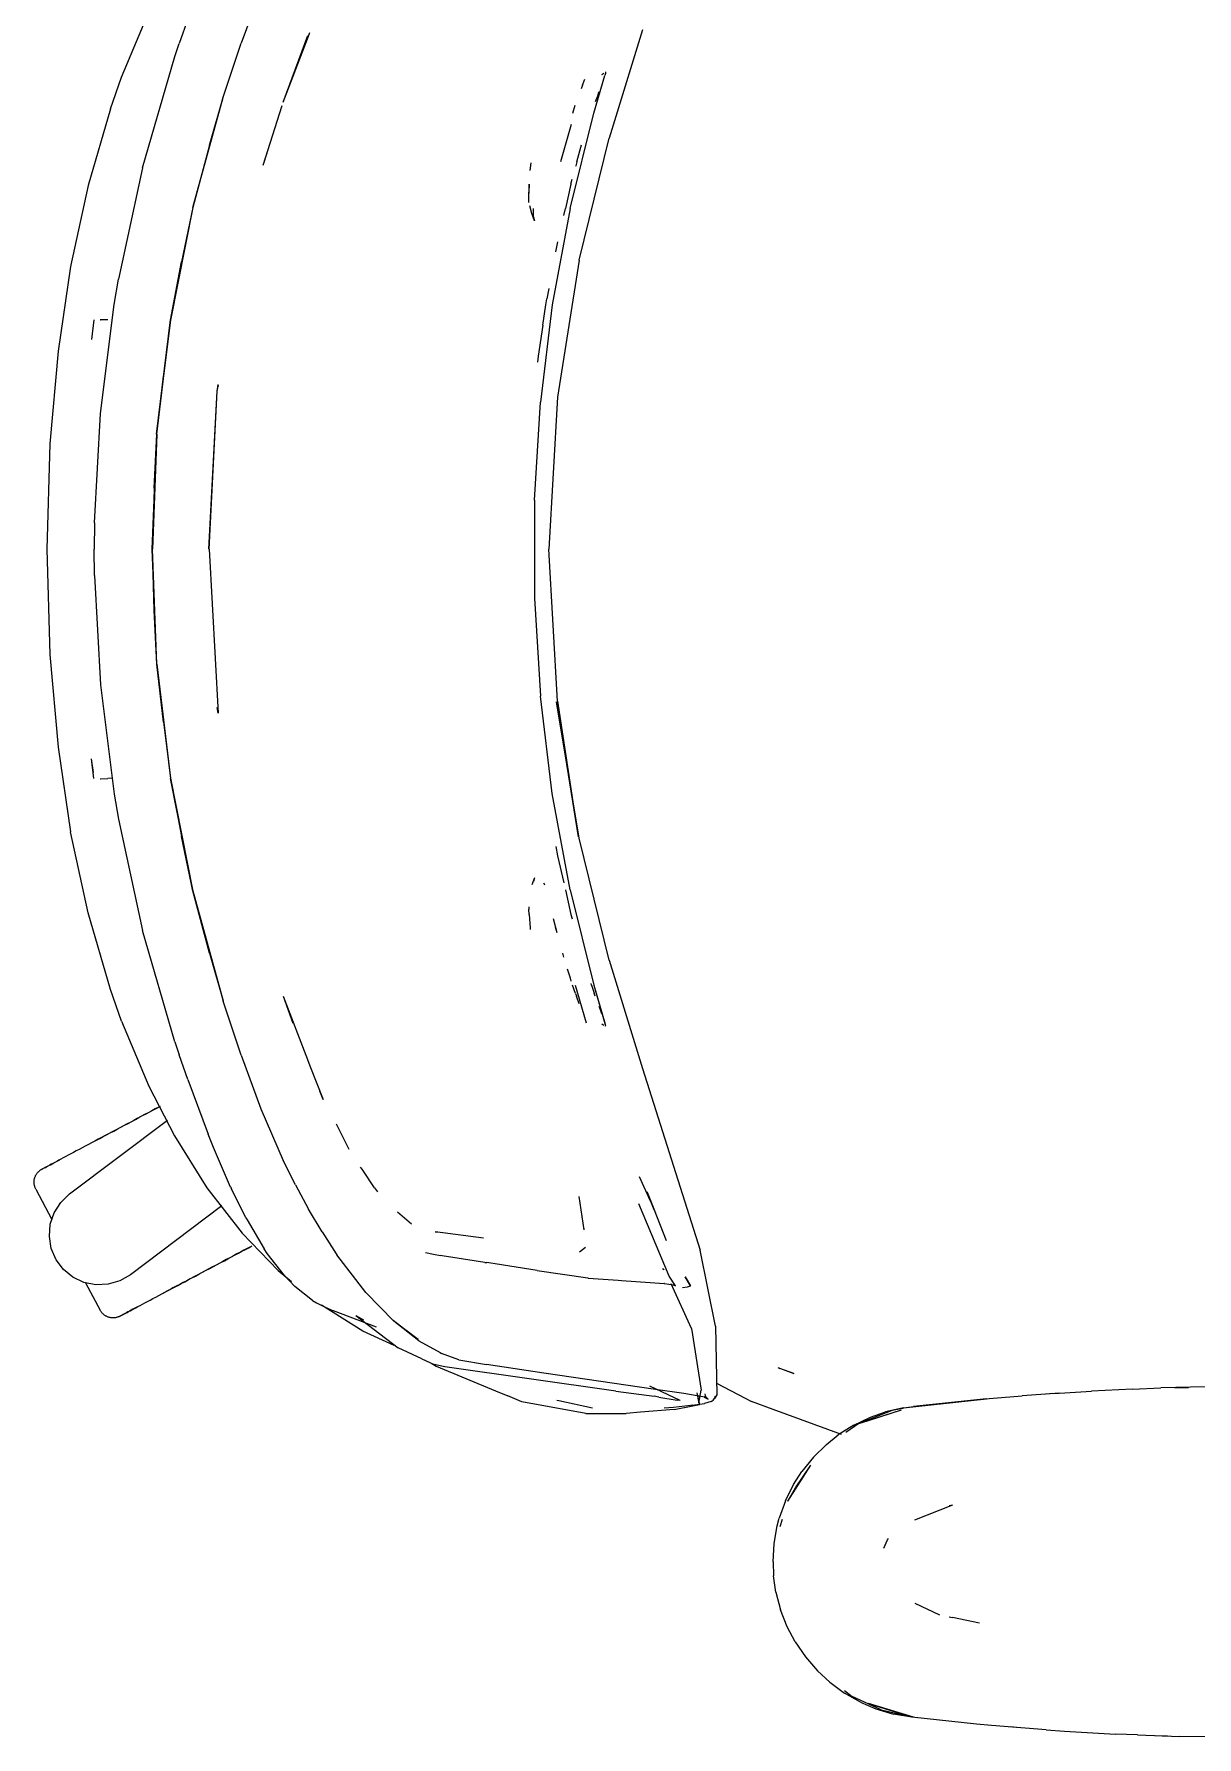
# Model space of a CAD drawing. Header units: millimetres. Extents: x 79795 to 317870, y -36033 to 97293.
# Drawn here: x 185654.2 to 185975.7, y 11098.5 to 11569.3 of the extents above; entities that cross this region are included whole.
import ezdxf

# ---------------------------------------------------------------- set-up
doc = ezdxf.new("R2010")
doc.units = ezdxf.units.MM
doc.header["$MEASUREMENT"] = 0
doc.layers.add('G-IMPT', color=8, linetype='CONTINUOUS', lineweight=9)
doc.layers.add('I-FURN', color=8, linetype='CONTINUOUS', lineweight=9)

msp = doc.modelspace()

# ---------------------------------------------------------------- linework, layer by layer
at = {"layer": 'G-IMPT'}
for p, q in [((185716.95, 11581.61), (185711.49, 11566.73)), ((185678.39, 11557.33), (185685.91, 11575.3)), ((185696.78, 11573.62), (185694.38, 11566.68)), ((185723.08, 11550.47), (185729.9, 11568.88)), ((185723.08, 11550.47), (185729.79, 11567.92)), ((185729.79, 11567.92), (185730.45, 11569.65)), ((185822.38, 11570.42), (185813.2, 11540.44)), ((185684.24, 11532.25), (185693.18, 11563.08)), ((185693.18, 11563.08), (185694.38, 11566.68)), ((185706.48, 11551.81), (185711.49, 11566.73)), ((185808.97, 11547.39), (185812.04, 11557.82)), ((185811.15, 11558.07), (185811.76, 11558.46)), ((185811.15, 11558.07), (185811.36, 11558.22)), ((185812.11, 11558.09), (185812.04, 11557.82)), ((185812.18, 11558.39), (185812.11, 11558.09)), ((185812.15, 11558.85), (185812.24, 11558.61)), ((185812.24, 11558.61), (185812.18, 11558.39)), ((185675.32, 11548.59), (185678.39, 11557.33)), ((185805.84, 11555.14), (185805.47, 11554.13)), ((185805.84, 11555.14), (185806.45, 11556.8)), ((185810.13, 11552.59), (185810.37, 11553.25)), ((185675.32, 11548.59), (185669.14, 11527.35)), ((185698.1, 11521.31), (185706.48, 11551.81)), ((185698.1, 11521.31), (185706.52, 11551.72)), ((185702.75, 11538.56), (185706.52, 11551.72)), ((185717.55, 11533), (185722.8, 11549.49)), ((185803.13, 11547.38), (185803.85, 11549.6)), ((185810.13, 11552.59), (185809.38, 11550.49)), ((185802.68, 11544.29), (185799.77, 11533.9)), ((185802.42, 11521.07), (185808.97, 11547.39)), ((185702.75, 11538.56), (185698.1, 11521.31)), ((185804.88, 11506.76), (185813.2, 11540.44)), ((185805.39, 11537.96), (185805.59, 11538.65)), ((185717.55, 11533), (185718.62, 11536.43)), ((185804.27, 11533.97), (185803.95, 11532.83)), ((185804.27, 11533.97), (185805.39, 11537.96)), ((185684.24, 11532.25), (185677.57, 11501.46)), ((185791.39, 11531.57), (185791.61, 11533.67)), ((185803.95, 11532.83), (185803.91, 11532.65)), ((185669.14, 11527.35), (185664.33, 11504.99)), ((185790.99, 11522.72), (185791.08, 11527.78)), ((185790.99, 11522.72), (185791, 11525.51)), ((185791.08, 11527.78), (185791, 11525.51)), ((185802.65, 11527.81), (185801.1, 11521.06)), ((185802.65, 11527.81), (185802.99, 11529.11)), ((185698.1, 11521.31), (185691.92, 11490.19)), ((185698.1, 11521.31), (185691.93, 11490.26)), ((185698.1, 11521.31), (185695.02, 11506.29)), ((185791.85, 11519.62), (185791.24, 11521.77)), ((185792.27, 11520.88), (185792.28, 11521.02)), ((185792.32, 11518.72), (185792.28, 11521.02)), ((185802.42, 11521.07), (185797.49, 11494.41)), ((185800.65, 11519.08), (185801.1, 11521.06)), ((185792.53, 11517.67), (185791.85, 11519.62)), ((185792.32, 11518.72), (185792.53, 11517.67)), ((185798.44, 11509.04), (185798.98, 11511.85)), ((185691.92, 11490.19), (185695.02, 11506.29)), ((185804.88, 11506.76), (185798.89, 11468.84)), ((185664.33, 11504.99), (185660.84, 11481.57)), ((185676.39, 11494.54), (185677.57, 11501.46)), ((185796.52, 11498.93), (185795.96, 11496.03)), ((185672.57, 11464.37), (185676.39, 11494.54)), ((185797.49, 11494.41), (185794.19, 11467.49)), ((185794.87, 11488.78), (185795.72, 11494.4)), ((185795.72, 11494.4), (185795.96, 11496.03)), ((185670.74, 11490.27), (185670.09, 11484.86)), ((185674.59, 11490.23), (185672.5, 11490.3)), ((185672.5, 11490.3), (185672.61, 11490.3)), ((185688.1, 11458.67), (185691.93, 11490.26)), ((185688.14, 11458.63), (185691.92, 11490.19)), ((185691.92, 11490.19), (185689.98, 11474.71)), ((185794.87, 11488.78), (185793.57, 11480.25)), ((185660.84, 11481.57), (185658.58, 11456)), ((185793.57, 11480.25), (185793.39, 11478.59)), ((185688.14, 11458.63), (185689.98, 11474.71)), ((185702.54, 11426.86), (185704.86, 11470.58)), ((185702.59, 11426.86), (185704.86, 11470.58)), ((185704.86, 11470.58), (185705.13, 11472.36)), ((185704.86, 11470.58), (185705.1, 11471.89)), ((185705.14, 11472.13), (185705.1, 11471.89)), ((185798.89, 11468.84), (185796.53, 11426.86)), ((185670.96, 11434.17), (185672.57, 11464.37)), ((185792.54, 11440.42), (185794.19, 11467.49)), ((185688.1, 11458.67), (185686.77, 11426.86)), ((185688.14, 11458.63), (185687, 11426.86)), ((185687.46, 11443.74), (185688.14, 11458.63)), ((185658.58, 11456), (185657.73, 11426.86)), ((185687.46, 11443.74), (185687, 11426.86)), ((185792.54, 11440.42), (185792.54, 11413.3)), ((185670.96, 11434.17), (185670.86, 11426.86)), ((185657.73, 11426.86), (185658.58, 11397.71)), ((185670.96, 11419.54), (185670.86, 11426.86)), ((185686.77, 11426.86), (185688.1, 11395.04)), ((185688.14, 11395.08), (185687, 11426.86)), ((185687.46, 11409.97), (185687, 11426.86)), ((185702.59, 11426.86), (185705.09, 11381.52)), ((185798.89, 11384.87), (185796.53, 11426.86)), ((185670.96, 11419.54), (185672.57, 11389.34)), ((185792.54, 11413.3), (185794.19, 11386.22)), ((185688.14, 11395.08), (185687.46, 11409.97)), ((185658.58, 11397.71), (185660.84, 11372.14)), ((185688.1, 11395.04), (185691.93, 11363.45)), ((185689.98, 11379), (185688.14, 11395.08)), ((185688.14, 11395.08), (185691.92, 11363.53)), ((185672.57, 11389.34), (185676.39, 11359.17)), ((185797.49, 11359.31), (185794.19, 11386.22)), ((185804.88, 11346.95), (185798.63, 11384.69)), ((185798.63, 11384.69), (185804.62, 11347.33)), ((185798.89, 11384.87), (185804.62, 11347.33)), ((185689.98, 11379), (185691.92, 11363.53)), ((185705.09, 11381.52), (185704.86, 11383.13)), ((185704.86, 11383.13), (185705.1, 11381.82)), ((185705.14, 11381.58), (185705.1, 11381.82)), ((185660.84, 11372.14), (185664.33, 11348.72)), ((185670.74, 11363.44), (185670.09, 11368.86)), ((185670.66, 11365.09), (185670.09, 11368.86)), ((185672.5, 11363.41), (185674.59, 11363.48)), ((185672.5, 11363.41), (185672.61, 11363.41)), ((185675.84, 11363.53), (185674.59, 11363.48)), ((185691.92, 11363.53), (185695.02, 11347.42)), ((185691.92, 11363.53), (185698.14, 11332.28)), ((185698.14, 11332.28), (185691.93, 11363.45)), ((185676.39, 11359.17), (185677.57, 11352.25)), ((185802.42, 11332.64), (185797.49, 11359.31)), ((185677.57, 11352.25), (185684.24, 11321.46)), ((185669.14, 11326.36), (185664.33, 11348.72)), ((185698.1, 11332.4), (185695.02, 11347.42)), ((185813.2, 11313.27), (185804.88, 11346.95)), ((185798.47, 11344.68), (185798.94, 11342.05)), ((185798.94, 11342.05), (185800.65, 11334.63)), ((185702.75, 11315.15), (185698.1, 11332.4)), ((185698.1, 11332.4), (185706.52, 11301.99)), ((185698.1, 11332.4), (185706.48, 11301.9)), ((185792.53, 11336.04), (185791.85, 11334.09)), ((185792.53, 11336.04), (185792.32, 11335)), ((185795.09, 11334.66), (185795.34, 11334.03)), ((185795.2, 11334.44), (185795.34, 11334.03)), ((185801.1, 11332.65), (185802.65, 11325.9)), ((185802.42, 11332.64), (185808.97, 11306.32)), ((185791, 11327.95), (185791, 11327.25)), ((185791.1, 11325.88), (185791, 11327.25)), ((185675.32, 11305.12), (185669.14, 11326.36)), ((185791.1, 11325.88), (185791.38, 11322.17)), ((185791.38, 11322.17), (185791.41, 11321.69)), ((185798.8, 11320.82), (185797.8, 11324.68)), ((185798.8, 11320.82), (185798.41, 11322.35)), ((185802.65, 11325.9), (185802.99, 11324.62)), ((185693.18, 11290.63), (185684.24, 11321.46)), ((185702.75, 11315.15), (185706.52, 11301.99)), ((185800.71, 11314.03), (185800.38, 11315.15)), ((185813.2, 11313.27), (185822.38, 11283.3)), ((185802.49, 11308.24), (185801.7, 11310.74)), ((185802.73, 11307.46), (185802.49, 11308.24)), ((185678.39, 11296.38), (185675.32, 11305.12)), ((185723.08, 11303.24), (185725.8, 11295.81)), ((185723.08, 11303.24), (185729.79, 11285.79)), ((185803.88, 11304.02), (185803.11, 11306.33)), ((185803.77, 11306.33), (185806.81, 11295.9)), ((185803.88, 11304.02), (185804.14, 11303.3)), ((185804.9, 11301.14), (185804.14, 11303.3)), ((185808.34, 11306.32), (185808.19, 11306.78)), ((185808.34, 11306.32), (185809.07, 11304.1)), ((185808.97, 11306.32), (185812.24, 11295.1)), ((185808.97, 11306.32), (185812.03, 11295.79)), ((185808.97, 11306.32), (185812.08, 11295.5)), ((185809.36, 11303.29), (185809.07, 11304.1)), ((185711.49, 11286.98), (185706.48, 11301.9)), ((185810.35, 11300.54), (185810.69, 11299.57)), ((185810.69, 11299.57), (185811.09, 11298.5)), ((185678.39, 11296.38), (185685.91, 11278.41)), ((185811.15, 11295.64), (185811.76, 11295.25)), ((185811.15, 11295.64), (185811.36, 11295.49)), ((185812.03, 11295.79), (185812.08, 11295.5)), ((185812.24, 11295.1), (185812.1, 11294.86)), ((185693.18, 11290.63), (185694.38, 11287.03)), ((185696.72, 11280.21), (185694.38, 11287.03)), ((185711.49, 11286.98), (185716.95, 11272.1)), ((185729.79, 11285.79), (185730.45, 11284.06)), ((185696.72, 11280.21), (185702.32, 11265.13)), ((185730.45, 11284.06), (185734.18, 11274.74)), ((185822.38, 11283.3), (185838.37, 11233.05)), ((185685.91, 11278.41), (185693, 11264.63)), ((185734.18, 11274.74), (185733.18, 11276.98)), ((185716.95, 11272.1), (185723.12, 11257.88)), ((185741.35, 11260.9), (185737.81, 11267.87)), ((185693, 11264.63), (185701.97, 11250.34)), ((185703.8, 11261.45), (185702.32, 11265.13)), ((185708.57, 11250.49), (185703.8, 11261.45)), ((185726.51, 11251.15), (185723.12, 11257.88)), ((185744.88, 11255.43), (185744.49, 11256.01)), ((185748.38, 11250.29), (185744.88, 11255.43)), ((185824.67, 11246.62), (185821.62, 11253.33)), ((185701.97, 11250.34), (185711.78, 11237.74)), ((185708.57, 11250.49), (185708.79, 11250.05)), ((185712.79, 11242.04), (185708.79, 11250.05)), ((185726.51, 11251.15), (185730.08, 11244.36)), ((185748.38, 11250.29), (185749.13, 11249.19)), ((185806.34, 11238.71), (185804.94, 11247.87)), ((185825.7, 11244.03), (185823.67, 11249.15)), ((185825.69, 11244.24), (185823.67, 11249.14)), ((185823.67, 11249.14), (185825.7, 11244.03)), ((185712.79, 11242.04), (185713.1, 11241.44)), ((185733.85, 11238.13), (185730.08, 11244.36)), ((185754.65, 11243.66), (185758.56, 11240.32)), ((185829.83, 11225.9), (185821.39, 11245.88)), ((185825.69, 11244.24), (185828.94, 11235.77)), ((185721.74, 11227.44), (185711.78, 11237.74)), ((185713.1, 11241.44), (185717.83, 11233.44)), ((185733.85, 11238.13), (185737.73, 11232.03)), ((185778.5, 11236.38), (185765.15, 11238.16)), ((185765.15, 11238.16), (185765.62, 11238.02)), ((185806.34, 11238.71), (185806.29, 11239.06)), ((185718.69, 11232.15), (185717.83, 11233.44)), ((185806.69, 11233.76), (185805.05, 11232.48)), ((185842.56, 11212.1), (185838.37, 11233.05)), ((185723.41, 11226.02), (185718.69, 11232.15)), ((185737.73, 11232.03), (185737.9, 11231.78)), ((185745.92, 11221.34), (185737.9, 11231.78)), ((185762.46, 11232.46), (185764.63, 11232)), ((185764.63, 11232), (185766.61, 11231.58)), ((185767.08, 11231.51), (185766.61, 11231.58)), ((185778.8, 11229.7), (185767.08, 11231.51)), ((185778.8, 11229.7), (185779.41, 11229.61)), ((185779.92, 11229.53), (185779.41, 11229.61)), ((185793.28, 11227.41), (185779.92, 11229.53)), ((185828.38, 11227.62), (185827.94, 11227.89)), ((185721.74, 11227.44), (185725.41, 11224.44)), ((185726.3, 11223), (185723.41, 11226.02)), ((185793.28, 11227.41), (185807.35, 11225.38)), ((185807.43, 11225.37), (185807.35, 11225.38)), ((185807.43, 11225.37), (185815.67, 11224.75)), ((185815.67, 11224.75), (185816.66, 11224.68)), ((185816.66, 11224.68), (185824.52, 11224.12)), ((185824.52, 11224.12), (185828.39, 11223.82)), ((185828.47, 11223.82), (185828.39, 11223.82)), ((185828.47, 11223.82), (185830.86, 11223.52)), ((185831.59, 11223.23), (185829.83, 11225.9)), ((185835.93, 11211.4), (185830.32, 11223.75)), ((185830.87, 11223.52), (185830.86, 11223.52)), ((185830.87, 11223.52), (185831.59, 11223.23)), ((185835.79, 11223.23), (185834.2, 11225.69)), ((185834.2, 11225.69), (185835.73, 11223.21)), ((185835.73, 11223.21), (185834.24, 11225.68)), ((185834.86, 11222.93), (185835.73, 11223.21)), ((185835.79, 11223.23), (185835.73, 11223.21)), ((185731.17, 11219.14), (185726.3, 11223)), ((185731.17, 11219.14), (185732.3, 11218.52)), ((185732.3, 11218.52), (185734.74, 11217.35)), ((185745.92, 11221.34), (185753.66, 11213.44)), ((185833.5, 11222.76), (185834.86, 11222.93)), ((185745.11, 11210.71), (185733.66, 11217.83)), ((185734.74, 11217.35), (185736.97, 11216.28)), ((185748.87, 11211.77), (185736.97, 11216.28)), ((185743.22, 11215), (185745.25, 11213.84)), ((185743.22, 11215), (185754.92, 11206.06)), ((185753.45, 11213.75), (185760.4, 11208.35)), ((185753.45, 11213.75), (185757.02, 11210.94)), ((185753.74, 11206.73), (185745.11, 11210.71)), ((185760.62, 11208.02), (185753.66, 11213.44)), ((185760.4, 11208.35), (185757.02, 11210.94)), ((185835.93, 11211.4), (185838.65, 11194.35)), ((185842.56, 11212.1), (185842.95, 11193.11)), ((185761.44, 11203.02), (185754.92, 11206.06)), ((185760.62, 11208.02), (185766.46, 11204.73)), ((185766.46, 11204.73), (185766.88, 11204.52)), ((185771.67, 11202.77), (185766.88, 11204.52)), ((185761.44, 11203.02), (185764.81, 11201.45)), ((185764.2, 11201.74), (185765.37, 11200.96)), ((185767.8, 11200.8), (185764.81, 11201.45)), ((185765.37, 11200.96), (185781.82, 11194.17)), ((185815.02, 11194.13), (185767.8, 11200.8)), ((185771.67, 11202.77), (185779.34, 11201.47)), ((185795.11, 11199.07), (185779.34, 11201.47)), ((185859.82, 11200.64), (185864.29, 11199.01)), ((185859.82, 11200.64), (185860.41, 11200.38)), ((185864.29, 11199.01), (185860.41, 11200.38)), ((185825.98, 11194.52), (185795.11, 11199.07)), ((185832.86, 11191.5), (185824.46, 11195.49)), ((185842.88, 11196.3), (185850.79, 11192.16)), ((185957.86, 11194.67), (185965.74, 11194.97)), ((185978.05, 11195.26), (185965.74, 11194.97)), ((185969.61, 11195.05), (185971.27, 11195.13)), ((185971.27, 11195.13), (185973.35, 11195.12)), ((185781.82, 11194.17), (185785.18, 11192.78)), ((185789.04, 11191.18), (185785.18, 11192.78)), ((185806.74, 11187.95), (185789.04, 11191.18)), ((185799.3, 11191.4), (185798.72, 11191.55)), ((185808.6, 11189.36), (185799.3, 11191.4)), ((185815.02, 11194.13), (185825.68, 11192.69)), ((185826.98, 11192.47), (185825.68, 11192.69)), ((185833.83, 11193.41), (185825.98, 11194.52)), ((185826.98, 11192.47), (185832, 11191.64)), ((185832.86, 11191.5), (185832, 11191.64)), ((185840.1, 11192.3), (185833.83, 11193.41)), ((185835.88, 11189.92), (185838.2, 11190.36)), ((185836.29, 11190.18), (185839.57, 11190.71)), ((185837.47, 11193.64), (185837.96, 11190.77)), ((185837.47, 11193.64), (185838.2, 11190.36)), ((185837.96, 11190.77), (185838.65, 11194.35)), ((185839.48, 11192.47), (185840.1, 11192.3)), ((185839.48, 11192.47), (185840.58, 11191.91)), ((185841.43, 11191.26), (185839.57, 11190.71)), ((185839.68, 11193.34), (185839.76, 11192.84)), ((185840.08, 11192.3), (185839.76, 11192.84)), ((185840.08, 11192.3), (185840.58, 11191.91)), ((185841.43, 11191.26), (185841.97, 11191.58)), ((185841.97, 11191.58), (185842.34, 11192.08)), ((185842.95, 11193.11), (185842.34, 11192.08)), ((185842.47, 11192.7), (185842.34, 11192.08)), ((185842.34, 11192.08), (185842.36, 11192.15)), ((185842.47, 11192.7), (185842.36, 11192.15)), ((185850.79, 11192.16), (185852.55, 11191.24)), ((185858.52, 11189.05), (185852.55, 11191.24)), ((185894.56, 11189.51), (185917.52, 11191.96)), ((185894.56, 11189.51), (185916, 11191.86)), ((185917.52, 11191.96), (185897.38, 11189.84)), ((185916, 11191.86), (185927.4, 11192.84)), ((185937.68, 11193.57), (185927.4, 11192.84)), ((185935.64, 11193.44), (185934.22, 11193.3)), ((185935.64, 11193.44), (185937.54, 11193.53)), ((185937.68, 11193.57), (185946.55, 11194.13)), ((185957.86, 11194.67), (185946.55, 11194.13)), ((185806.74, 11187.95), (185813.71, 11187.92)), ((185813.71, 11187.92), (185817.88, 11187.92)), ((185821.83, 11188.26), (185817.88, 11187.92)), ((185831.16, 11189.06), (185821.83, 11188.26)), ((185830.99, 11189.58), (185828.4, 11189.37)), ((185835.67, 11190.1), (185830.99, 11189.58)), ((185831.16, 11189.06), (185831.63, 11189.11)), ((185831.63, 11189.11), (185835.88, 11189.92)), ((185836.29, 11190.18), (185835.67, 11190.1)), ((185877.46, 11182.1), (185858.52, 11189.05)), ((185880.89, 11184.71), (185885.47, 11186.9)), ((185882.21, 11185.11), (185894.06, 11188.92)), ((185891.43, 11188.71), (185882.21, 11185.11)), ((185882.21, 11185.11), (185884.92, 11186.01)), ((185884.92, 11186.01), (185894.06, 11188.92)), ((185885.47, 11186.9), (185889.6, 11188.35)), ((185894.56, 11189.51), (185889.6, 11188.35)), ((185894.49, 11189.29), (185891.43, 11188.71)), ((185894.56, 11189.51), (185897.38, 11189.84)), ((185898.89, 11189.98), (185897.38, 11189.84)), ((185873.26, 11179.36), (185876.56, 11181.98)), ((185880.89, 11184.71), (185876.56, 11181.98)), ((185882.21, 11185.11), (185878.63, 11182.68)), ((185869.65, 11175.81), (185873.26, 11179.36)), ((185862.6, 11163.68), (185868.92, 11173.63)), ((185864.19, 11168.29), (185866.46, 11171.84)), ((185864.76, 11167.36), (185868.92, 11173.63)), ((185869.65, 11175.81), (185866.46, 11171.84)), ((185861.95, 11163.78), (185864.19, 11168.29)), ((185862.6, 11163.68), (185864.76, 11167.36)), ((185861.95, 11163.78), (185860.24, 11159.01)), ((185908.08, 11162.61), (185897.66, 11158.46)), ((185908.08, 11162.61), (185907.21, 11162.43)), ((185859.68, 11156.88), (185860.24, 11159.01)), ((185861.04, 11158.57), (185860.42, 11156.54)), ((185858.8, 11151.93), (185859.68, 11156.88)), ((185889.12, 11150.71), (185890.13, 11152.94)), ((185890.13, 11152.94), (185890.43, 11153.39)), ((185858.5, 11146.89), (185858.8, 11151.93)), ((185858.5, 11146.89), (185858.67, 11143.04)), ((185859.32, 11138.53), (185858.67, 11143.04)), ((185859.32, 11138.53), (185860.58, 11133.66)), ((185897.75, 11135.51), (185904.53, 11132.24)), ((185862.42, 11128.95), (185860.58, 11133.66)), ((185907.21, 11131.73), (185908.15, 11131.48)), ((185915.58, 11129.91), (185908.15, 11131.48)), ((185864.61, 11124.79), (185862.42, 11128.95)), ((185864.61, 11124.79), (185867.44, 11120.62)), ((185867.44, 11120.62), (185870.76, 11116.78)), ((185874.2, 11113.62), (185870.76, 11116.78)), ((185874.2, 11113.62), (185878.28, 11110.62)), ((185878.24, 11111.31), (185880.35, 11109.72)), ((185882.72, 11108.11), (185878.28, 11110.62)), ((185888.41, 11105.98), (185880.35, 11109.72)), ((185882.72, 11108.11), (185886.96, 11106.3)), ((185897.38, 11103.94), (185884.92, 11107.77)), ((185884.92, 11107.77), (185894.06, 11104.85)), ((185886.96, 11106.3), (185891.82, 11104.83)), ((185888.41, 11105.98), (185896.81, 11104.07)), ((185896.87, 11103.94), (185891.82, 11104.83)), ((185897.38, 11103.94), (185894.06, 11104.85)), ((185914.79, 11102.03), (185896.87, 11103.94)), ((185918.92, 11101.69), (185914.79, 11102.03)), ((185933.98, 11100.44), (185918.92, 11101.69)), ((185925.8, 11101.09), (185924.12, 11101.26)), ((185933.98, 11100.44), (185939.07, 11100.11)), ((185939.07, 11100.11), (185953.21, 11099.3)), ((185959.23, 11099.05), (185953.21, 11099.3)), ((185959.23, 11099.05), (185970.99, 11098.66)), ((185964.12, 11098.91), (185966.05, 11098.8)), ((185966.05, 11098.8), (185967.55, 11098.78)), ((185979.41, 11098.49), (185970.99, 11098.66))]:
    msp.add_line(p, q, dxfattribs=at)
at = {"layer": 'I-FURN'}
for p, q in [((185683.23, 11269.72), (185684.23, 11270.25)), ((185684.77, 11270.53), (185683.77, 11270)), ((185684.23, 11270.25), (185685.23, 11270.78)), ((185685.77, 11271.06), (185684.77, 11270.53)), ((185685.23, 11270.78), (185686.22, 11271.3)), ((185686.75, 11271.59), (185685.77, 11271.06)), ((185686.22, 11271.3), (185687.21, 11271.83)), ((185687.73, 11272.11), (185686.75, 11271.59)), ((185687.21, 11271.83), (185688.18, 11272.35)), ((185688.7, 11272.62), (185687.73, 11272.11)), ((185688.18, 11272.35), (185689.14, 11272.86)), ((185664.01, 11248.61), (185691.07, 11269)), ((185675.78, 11265.75), (185674.81, 11265.24)), ((185675.26, 11265.47), (185676.24, 11265.99)), ((185676.77, 11266.28), (185675.78, 11265.75)), ((185676.24, 11265.99), (185677.22, 11266.52)), ((185677.76, 11266.8), (185676.77, 11266.28)), ((185677.22, 11266.52), (185678.22, 11267.05)), ((185678.76, 11267.33), (185677.76, 11266.8)), ((185678.22, 11267.05), (185679.22, 11267.58)), ((185679.76, 11267.87), (185678.76, 11267.33)), ((185679.22, 11267.58), (185680.22, 11268.11)), ((185680.76, 11268.4), (185679.76, 11267.87)), ((185680.22, 11268.11), (185681.22, 11268.65)), ((185681.77, 11268.94), (185680.76, 11268.4)), ((185681.22, 11268.65), (185682.23, 11269.18)), ((185682.77, 11269.47), (185681.77, 11268.94)), ((185682.23, 11269.18), (185683.23, 11269.72)), ((185683.77, 11270), (185682.77, 11269.47)), ((185666.7, 11260.93), (185665.9, 11260.5)), ((185667.53, 11261.36), (185666.7, 11260.93)), ((185668.37, 11261.81), (185667.53, 11261.36)), ((185669.24, 11262.28), (185668.37, 11261.81)), ((185670.13, 11262.75), (185669.24, 11262.28)), ((185671.03, 11263.23), (185670.13, 11262.75)), ((185670.54, 11262.97), (185671.46, 11263.45)), ((185671.96, 11263.72), (185671.03, 11263.23)), ((185671.46, 11263.45), (185672.39, 11263.95)), ((185672.89, 11264.22), (185671.96, 11263.72)), ((185672.39, 11263.95), (185673.33, 11264.45)), ((185673.85, 11264.72), (185672.89, 11264.22)), ((185673.33, 11264.45), (185674.29, 11264.96)), ((185674.81, 11265.24), (185673.85, 11264.72)), ((185674.29, 11264.96), (185675.26, 11265.47)), ((185657.34, 11255.95), (185657.63, 11256.1)), ((185657.81, 11256.2), (185657.49, 11256.03)), ((185657.63, 11256.1), (185657.97, 11256.28)), ((185658.17, 11256.39), (185657.81, 11256.2)), ((185657.97, 11256.28), (185658.34, 11256.48)), ((185658.56, 11256.6), (185658.17, 11256.39)), ((185658.34, 11256.48), (185658.75, 11256.7)), ((185658.99, 11256.82), (185658.56, 11256.6)), ((185658.75, 11256.7), (185659.2, 11256.94)), ((185659.45, 11257.07), (185658.99, 11256.82)), ((185659.2, 11256.94), (185659.68, 11257.19)), ((185659.96, 11257.34), (185659.45, 11257.07)), ((185659.68, 11257.19), (185660.2, 11257.47)), ((185660.49, 11257.62), (185659.96, 11257.34)), ((185660.2, 11257.47), (185660.75, 11257.76)), ((185661.06, 11257.93), (185660.49, 11257.62)), ((185660.75, 11257.76), (185661.33, 11258.07)), ((185661.66, 11258.25), (185661.06, 11257.93)), ((185662.3, 11258.58), (185661.66, 11258.25)), ((185662.96, 11258.94), (185662.3, 11258.58)), ((185663.65, 11259.3), (185662.96, 11258.94)), ((185664.38, 11259.69), (185663.65, 11259.3)), ((185665.13, 11260.09), (185664.38, 11259.69)), ((185665.9, 11260.5), (185665.13, 11260.09)), ((185654.22, 11251.99), (185654.23, 11252.15)), ((185654.22, 11251.83), (185654.22, 11251.99)), ((185654.22, 11251.67), (185654.22, 11251.83)), ((185654.24, 11251.51), (185654.22, 11251.67)), ((185654.23, 11252.15), (185654.24, 11252.31)), ((185654.24, 11252.31), (185654.27, 11252.47)), ((185654.25, 11251.35), (185654.24, 11251.51)), ((185654.27, 11252.47), (185654.29, 11252.63)), ((185654.29, 11252.63), (185654.33, 11252.79)), ((185654.33, 11252.79), (185654.37, 11252.95)), ((185654.37, 11252.95), (185654.41, 11253.1)), ((185654.41, 11253.1), (185654.47, 11253.25)), ((185654.47, 11253.25), (185654.52, 11253.4)), ((185654.52, 11253.4), (185654.59, 11253.55)), ((185654.59, 11253.55), (185654.66, 11253.7)), ((185654.66, 11253.7), (185654.74, 11253.84)), ((185654.74, 11253.84), (185654.82, 11253.98)), ((185654.82, 11253.98), (185654.9, 11254.11)), ((185654.9, 11254.11), (185655, 11254.25)), ((185655, 11254.25), (185655.09, 11254.37)), ((185655.09, 11254.37), (185655.2, 11254.5)), ((185655.2, 11254.5), (185655.3, 11254.62)), ((185655.3, 11254.62), (185655.42, 11254.73)), ((185655.42, 11254.73), (185655.53, 11254.84)), ((185655.53, 11254.84), (185655.66, 11254.95)), ((185655.66, 11254.95), (185655.78, 11255.05)), ((185655.78, 11255.05), (185655.91, 11255.15)), ((185655.91, 11255.15), (185656.04, 11255.24)), ((185656.04, 11255.24), (185656.18, 11255.32)), ((185656.18, 11255.32), (185656.32, 11255.4)), ((185656.32, 11255.4), (185656.36, 11255.43)), ((185656.41, 11255.45), (185656.36, 11255.43)), ((185656.36, 11255.43), (185656.38, 11255.44)), ((185656.36, 11255.43), (185656.36, 11255.43)), ((185656.38, 11255.44), (185656.44, 11255.47)), ((185656.49, 11255.49), (185656.41, 11255.45)), ((185656.44, 11255.47), (185656.54, 11255.52)), ((185656.61, 11255.56), (185656.49, 11255.49)), ((185656.54, 11255.52), (185656.68, 11255.6)), ((185656.77, 11255.65), (185656.61, 11255.56)), ((185656.68, 11255.6), (185656.86, 11255.69)), ((185656.97, 11255.75), (185656.77, 11255.65)), ((185656.86, 11255.69), (185657.08, 11255.81)), ((185657.21, 11255.88), (185656.97, 11255.75)), ((185657.08, 11255.81), (185657.34, 11255.95)), ((185657.49, 11256.03), (185657.21, 11255.88)), ((185654.28, 11251.19), (185654.25, 11251.35)), ((185654.31, 11251.03), (185654.28, 11251.19)), ((185654.34, 11250.87), (185654.31, 11251.03)), ((185654.39, 11250.72), (185654.34, 11250.87)), ((185654.44, 11250.57), (185654.39, 11250.72)), ((185654.49, 11250.41), (185654.44, 11250.57)), ((185654.55, 11250.27), (185654.49, 11250.41)), ((185654.62, 11250.12), (185654.55, 11250.27)), ((185654.69, 11249.97), (185654.62, 11250.12)), ((185654.69, 11249.97), (185659.16, 11241.57)), ((185661.58, 11246.27), (185664.01, 11248.61)), ((185658.71, 11240.21), (185659.78, 11243.41)), ((185659.78, 11243.41), (185661.58, 11246.27)), ((185706.16, 11245.33), (185680.85, 11226.26)), ((185658.45, 11236.85), (185658.71, 11240.21)), ((185658.99, 11233.52), (185658.45, 11236.85)), ((185660.32, 11230.42), (185658.99, 11233.52)), ((185710.74, 11232.24), (185711.69, 11232.75)), ((185712.2, 11233.02), (185711.26, 11232.52)), ((185711.69, 11232.75), (185712.63, 11233.25)), ((185713.13, 11233.51), (185712.2, 11233.02)), ((185712.63, 11233.25), (185713.55, 11233.74)), ((185714.04, 11234), (185713.13, 11233.51)), ((185713.55, 11233.74), (185714.46, 11234.22)), ((185662.35, 11227.72), (185660.32, 11230.42)), ((185701.81, 11227.5), (185702.82, 11228.03)), ((185703.36, 11228.32), (185702.36, 11227.79)), ((185702.82, 11228.03), (185703.82, 11228.57)), ((185704.37, 11228.85), (185703.36, 11228.32)), ((185703.82, 11228.57), (185704.83, 11229.1)), ((185705.37, 11229.39), (185704.37, 11228.85)), ((185704.83, 11229.1), (185705.83, 11229.63)), ((185706.37, 11229.92), (185705.37, 11229.39)), ((185705.83, 11229.63), (185706.83, 11230.16)), ((185707.36, 11230.45), (185706.37, 11229.92)), ((185706.83, 11230.16), (185707.82, 11230.69)), ((185708.35, 11230.97), (185707.36, 11230.45)), ((185707.82, 11230.69), (185708.8, 11231.21)), ((185709.33, 11231.49), (185708.35, 11230.97)), ((185708.8, 11231.21), (185709.78, 11231.73)), ((185710.3, 11232.01), (185709.33, 11231.49)), ((185709.78, 11231.73), (185710.74, 11232.24)), ((185711.26, 11232.52), (185710.3, 11232.01)), ((185664.96, 11225.59), (185662.35, 11227.72)), ((185668.01, 11224.15), (185664.96, 11225.59)), ((185671.32, 11223.48), (185668.01, 11224.15)), ((185668.47, 11224.06), (185672.5, 11216.48)), ((185674.69, 11223.62), (185671.32, 11223.48)), ((185677.93, 11224.56), (185674.69, 11223.62)), ((185680.85, 11226.26), (185677.93, 11224.56)), ((185693.05, 11222.84), (185693.98, 11223.33)), ((185694.49, 11223.6), (185693.55, 11223.1)), ((185693.98, 11223.33), (185694.93, 11223.83)), ((185695.44, 11224.11), (185694.49, 11223.6)), ((185694.93, 11223.83), (185695.88, 11224.34)), ((185696.41, 11224.62), (185695.44, 11224.11)), ((185695.88, 11224.34), (185696.85, 11224.86)), ((185697.38, 11225.14), (185696.41, 11224.62)), ((185696.85, 11224.86), (185697.83, 11225.38)), ((185698.36, 11225.66), (185697.38, 11225.14)), ((185697.83, 11225.38), (185698.82, 11225.9)), ((185699.35, 11226.19), (185698.36, 11225.66)), ((185698.82, 11225.9), (185699.81, 11226.43)), ((185700.35, 11226.72), (185699.35, 11226.19)), ((185699.81, 11226.43), (185700.81, 11226.96)), ((185701.35, 11227.25), (185700.35, 11226.72)), ((185700.81, 11226.96), (185701.81, 11227.5)), ((185702.36, 11227.79), (185701.35, 11227.25)), ((185684.19, 11218.13), (185684.87, 11218.49)), ((185684.87, 11218.49), (185685.58, 11218.86)), ((185685.58, 11218.86), (185686.31, 11219.25)), ((185686.31, 11219.25), (185687.07, 11219.66)), ((185687.07, 11219.66), (185687.86, 11220.08)), ((185687.86, 11220.08), (185688.67, 11220.51)), ((185688.67, 11220.51), (185689.51, 11220.95)), ((185689.97, 11221.2), (185689.12, 11220.75)), ((185689.51, 11220.95), (185690.37, 11221.41)), ((185690.84, 11221.66), (185689.97, 11221.2)), ((185690.37, 11221.41), (185691.24, 11221.88)), ((185691.72, 11222.13), (185690.84, 11221.66)), ((185691.24, 11221.88), (185692.14, 11222.35)), ((185692.63, 11222.61), (185691.72, 11222.13)), ((185692.14, 11222.35), (185693.05, 11222.84)), ((185693.55, 11223.1), (185692.63, 11222.61)), ((185672.52, 11216.44), (185672.5, 11216.48)), ((185672.6, 11216.3), (185672.52, 11216.44)), ((185672.69, 11216.16), (185672.6, 11216.3)), ((185672.78, 11216.03), (185672.69, 11216.16)), ((185672.88, 11215.9), (185672.78, 11216.03)), ((185672.98, 11215.77), (185672.88, 11215.9)), ((185673.08, 11215.65), (185672.98, 11215.77)), ((185673.19, 11215.54), (185673.08, 11215.65)), ((185673.31, 11215.42), (185673.19, 11215.54)), ((185673.43, 11215.32), (185673.31, 11215.42)), ((185673.55, 11215.21), (185673.43, 11215.32)), ((185673.68, 11215.11), (185673.55, 11215.21)), ((185673.81, 11215.02), (185673.68, 11215.11)), ((185673.95, 11214.94), (185673.81, 11215.02)), ((185674.09, 11214.85), (185673.95, 11214.94)), ((185674.23, 11214.78), (185674.09, 11214.85)), ((185674.38, 11214.71), (185674.23, 11214.78)), ((185674.52, 11214.64), (185674.38, 11214.71)), ((185674.67, 11214.58), (185674.52, 11214.64)), ((185674.83, 11214.53), (185674.67, 11214.58)), ((185674.98, 11214.49), (185674.83, 11214.53)), ((185675.14, 11214.45), (185674.98, 11214.49)), ((185675.3, 11214.41), (185675.14, 11214.45)), ((185675.45, 11214.38), (185675.3, 11214.41)), ((185675.61, 11214.36), (185675.45, 11214.38)), ((185675.77, 11214.35), (185675.61, 11214.36)), ((185675.94, 11214.34), (185675.77, 11214.35)), ((185676.1, 11214.34), (185675.94, 11214.34)), ((185676.26, 11214.34), (185676.1, 11214.34)), ((185676.42, 11214.35), (185676.26, 11214.34)), ((185676.58, 11214.37), (185676.42, 11214.35)), ((185676.74, 11214.4), (185676.58, 11214.37)), ((185676.9, 11214.43), (185676.74, 11214.4)), ((185677.05, 11214.46), (185676.9, 11214.43)), ((185677.21, 11214.5), (185677.05, 11214.46)), ((185677.36, 11214.55), (185677.21, 11214.5)), ((185677.51, 11214.61), (185677.36, 11214.55)), ((185677.66, 11214.67), (185677.51, 11214.61)), ((185677.81, 11214.74), (185677.66, 11214.67)), ((185677.95, 11214.81), (185677.81, 11214.74)), ((185677.95, 11214.81), (185677.97, 11214.82)), ((185677.96, 11214.81), (185677.95, 11214.81)), ((185678, 11214.84), (185677.96, 11214.81)), ((185677.97, 11214.82), (185678.03, 11214.85)), ((185678.08, 11214.88), (185678, 11214.84)), ((185678.03, 11214.85), (185678.13, 11214.91)), ((185678.21, 11214.94), (185678.08, 11214.88)), ((185678.13, 11214.91), (185678.27, 11214.98)), ((185678.37, 11215.03), (185678.21, 11214.94)), ((185678.27, 11214.98), (185678.45, 11215.08)), ((185678.57, 11215.14), (185678.37, 11215.03)), ((185678.45, 11215.08), (185678.67, 11215.19)), ((185678.81, 11215.26), (185678.57, 11215.14)), ((185678.67, 11215.19), (185678.93, 11215.33)), ((185679.09, 11215.41), (185678.81, 11215.26)), ((185678.93, 11215.33), (185679.23, 11215.49)), ((185679.41, 11215.58), (185679.09, 11215.41)), ((185679.23, 11215.49), (185679.57, 11215.67)), ((185679.76, 11215.77), (185679.41, 11215.58)), ((185679.57, 11215.67), (185679.94, 11215.86)), ((185680.15, 11215.98), (185679.76, 11215.77)), ((185679.94, 11215.86), (185680.35, 11216.08)), ((185680.58, 11216.21), (185680.15, 11215.98)), ((185680.35, 11216.08), (185680.79, 11216.32)), ((185681.05, 11216.46), (185680.58, 11216.21)), ((185680.79, 11216.32), (185681.28, 11216.58)), ((185681.55, 11216.72), (185681.05, 11216.46)), ((185681.28, 11216.58), (185681.79, 11216.85)), ((185682.09, 11217.01), (185681.55, 11216.72)), ((185681.79, 11216.85), (185682.34, 11217.14)), ((185682.66, 11217.31), (185682.09, 11217.01)), ((185682.34, 11217.14), (185682.93, 11217.45)), ((185682.93, 11217.45), (185683.54, 11217.78)), ((185683.54, 11217.78), (185684.19, 11218.13))]:
    msp.add_line(p, q, dxfattribs=at)

doc.saveas('drawing.dxf')
